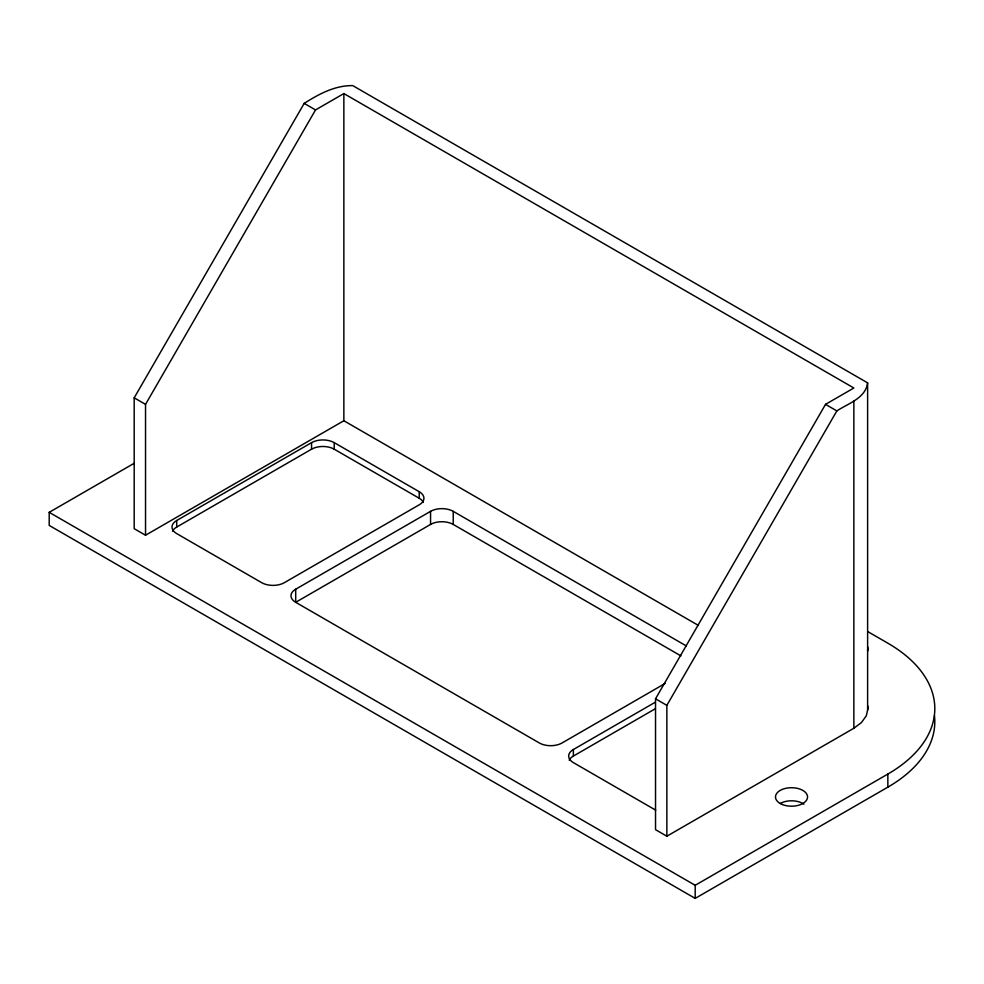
<?xml version="1.0" encoding="UTF-8"?>
<svg xmlns="http://www.w3.org/2000/svg" width="984" height="984" viewBox="0 0 984 984"><rect width="100%" height="100%" fill="white"/><g stroke="black" fill="none" stroke-linecap="round" stroke-linejoin="round"><path stroke-width="1.48" d="M867.617 382.862C865.612 398.299 848.011 403.489 836.855 410.906L666.857 705.356L666.857 836.216L655.529 829.672L655.529 698.812L825.527 404.363L853.854 388.003L343.859 93.566L315.532 109.925L145.534 404.375L145.534 535.234L134.193 528.691L134.193 397.831L304.191 103.381C318.853 94.083 334.892 85.35 352.764 85.62L867.617 382.862L867.617 710.03M867.617 651.137L867.937 649.735A48.081 27.761 0 0 0 867.679 646.845M666.857 836.216L853.854 728.258L861.492 722.502L866.301 715.811L867.937 708.628A48.081 27.761 0 0 0 867.679 705.725M934.456 715.663A160.281 92.533 0 0 1 887.851 787.151L695.196 898.38L49.2 525.419L49.2 512.332L134.242 463.243M145.534 535.234L343.859 420.734L698.468 625.455M176.702 520.511L311.559 442.652A16.027 9.25 0 0 1 334.228 442.652L419.233 491.717A16.027 9.25 0 0 1 419.233 504.804L284.364 582.676A16.027 9.25 0 0 1 261.695 582.676L176.702 533.599A16.027 9.25 0 0 1 176.702 520.511L176.702 527.055A16.027 9.25 0 0 0 172.544 531.2M176.702 527.055L311.559 449.196A16.027 9.25 0 0 1 334.228 449.196L419.233 498.261A16.027 9.25 0 0 1 423.378 502.418M665.159 683.437L562.024 742.981A16.027 9.25 0 0 1 539.355 742.981L295.692 602.306L295.692 589.219L430.562 511.348A16.027 9.25 0 0 1 453.23 511.348L686.242 645.885M680.916 655.898L453.23 524.435A16.027 9.25 0 0 0 430.562 524.435L295.692 602.306A16.027 9.25 0 0 1 295.692 589.219M655.701 810.152L573.364 762.612A16.027 9.25 0 0 1 573.364 749.525L655.332 702.195M569.207 760.214A16.027 9.25 0 0 1 573.364 756.069L655.332 708.738M49.2 512.332L695.196 885.293L887.851 774.064A160.281 92.533 0 0 0 887.851 643.192L867.888 631.666M304.191 103.381L315.532 109.925M825.527 404.363L836.855 410.906M134.193 397.831L145.534 404.375M655.529 698.812L666.857 705.356M887.851 774.064L887.851 787.151M853.854 401.091L853.854 728.258M695.196 885.293L695.196 898.38M573.364 749.525L573.364 756.069M453.23 511.348L453.23 524.435M430.562 511.348L430.562 524.435M419.233 491.717L419.233 498.261M343.859 93.566L343.859 420.734M334.228 442.652L334.228 449.196M311.559 442.652L311.559 449.196M780.189 803.51A16.027 9.25 0 0 1 803.916 804.174M782.194 804.481A16.027 9.25 0 0 0 807.47 797.864A16.027 9.25 0 0 0 784.912 788.528A16.027 9.25 0 0 0 782.194 804.481"/></g></svg>
